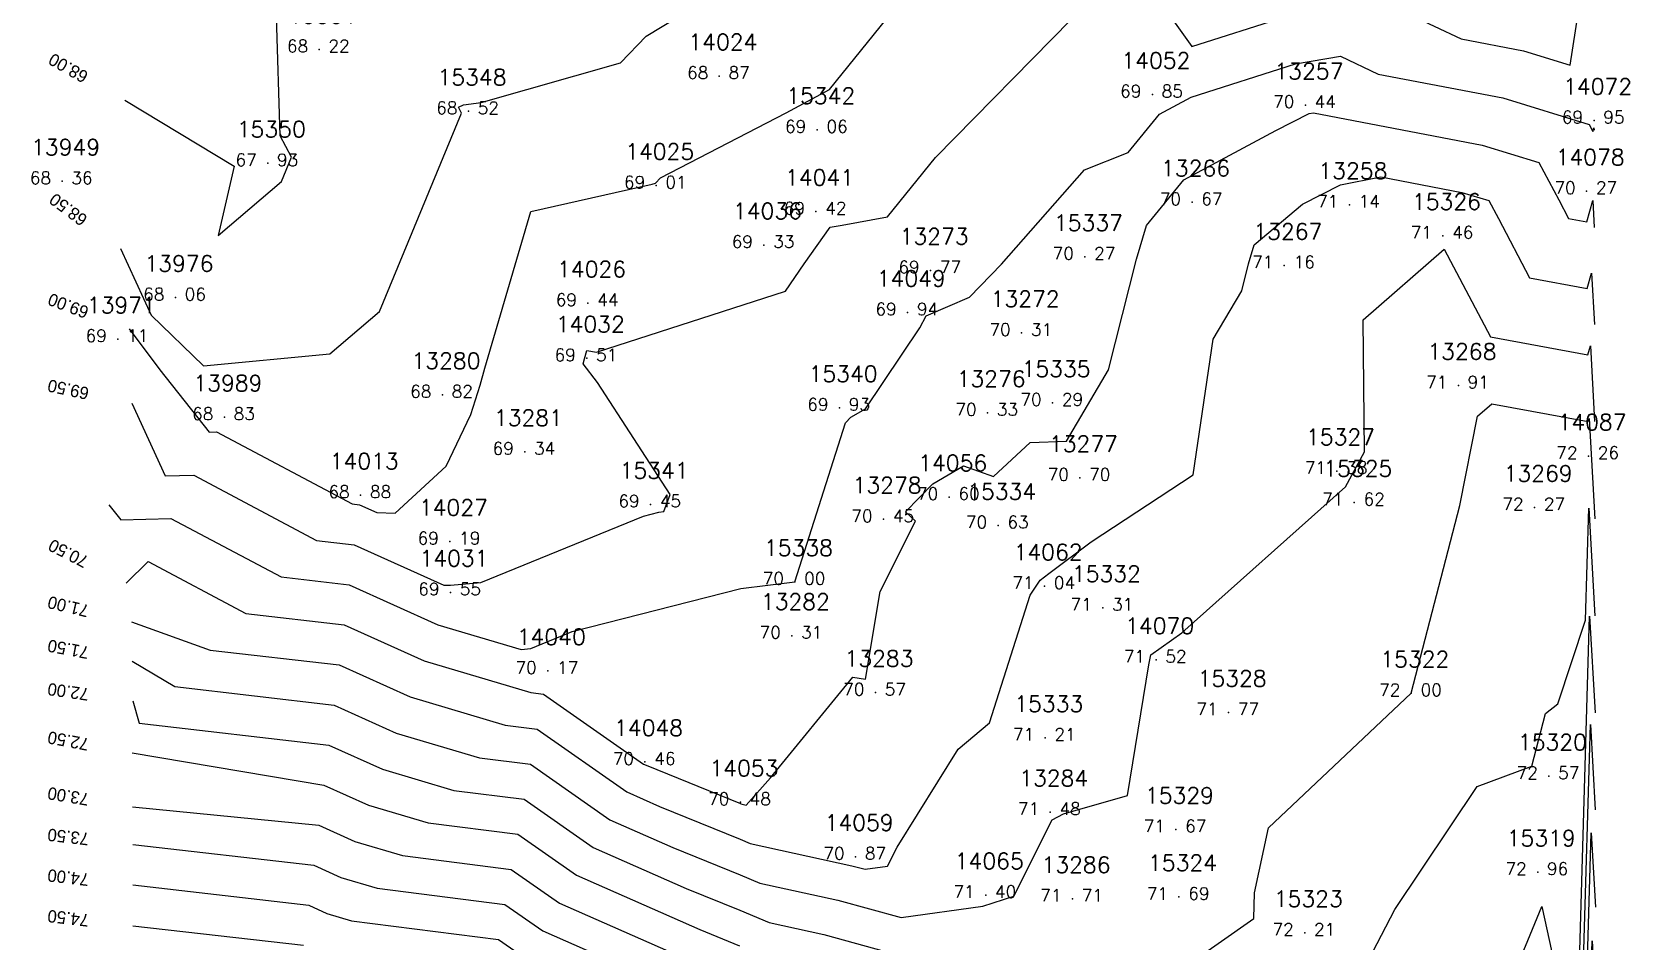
# Model space of a CAD drawing. Header units: millimetres. Extents: x 1412565 to 1412813, y 4931476 to 4931699.
# Drawn here: x 1412787.41 to 1412813.21, y 4931548.34 to 4931563.02 of the extents above; entities that cross this region are included whole.
import ezdxf
from ezdxf.enums import TextEntityAlignment as Align

# ---------------------------------------------------------------- set-up
doc = ezdxf.new("R2010")
doc.units = ezdxf.units.MM
for name, color, linetype in [('CIVIL', 50, 'Continuous'), ('CIVIL-DRAW', 80, 'Continuous'), ('CIVIL-NONAME', 130, 'Continuous'), ('CIVIL-TEXT', 240, 'Continuous'), ('CIVIL-Z', 50, 'Continuous'), ('Tcontours0', 7, 'Continuous'), ('Tcontours1', 7, 'Continuous'), ('Tcontours2', 7, 'Continuous')]:
    doc.layers.add(name, color=color, linetype=linetype)
doc.styles.add('CIVILCADMAIN', font='TXT.SHX')
doc.styles.add('MAVAT_HebTXT', font='hebtxt.shx')
doc.styles.get("Standard").update_dxf_attribs({"font": 'arial.ttf'})

# ---------------------------------------------------------------- blocks, each defined once
blk = doc.blocks.new('CIVIL-ZZ')
at = {"layer": 'CIVIL-DRAW'}
blk.add_point((0, 0), dxfattribs=at)
at = {"layer": 'CIVIL-NONAME'}
blk.add_attdef('NAME', text='', height=1.8, dxfattribs=at).set_placement((0, 2.1), align=Align.CENTER)
at = {"layer": 'CIVIL-TEXT', "flags": 8}
blk.add_attdef('TEXT', text='', height=2, dxfattribs=at).set_placement((0.2, -3.3), align=Align.CENTER)
at = {"layer": 'CIVIL-Z'}
blk.add_attdef('Z1', text='', height=1.6, dxfattribs=at).set_placement((-0.75, -0.225), align=Align.RIGHT)
blk.add_attdef('Z2', (0.75, -0.225), '', height=1.6, dxfattribs=at)

msp = doc.modelspace()

# ---------------------------------------------------------------- linework, layer by layer
at = {"layer": 'Tcontours0', "elevation": 70}
msp.add_lwpolyline([(1412788.654, 4931555.383), (1412788.847, 4931555.141), (1412789.657, 4931555.165), (1412791.436, 4931554.218), (1412792.536, 4931554.091), (1412793.968, 4931553.445), (1412795.31, 4931553.048), (1412795.466, 4931553.063), (1412796.132, 4931553.335), (1412798.858, 4931554.034), (1412799.73, 4931554.14), (1412800.546, 4931556.708), (1412800.635, 4931556.8), (1412800.868, 4931556.936), (1412801.748, 4931558.241), (1412801.848, 4931558.436), (1412802.546, 4931558.74), (1412803.065, 4931559.271), (1412804.406, 4931560.792), (1412805.111, 4931561.074), (1412805.617, 4931561.692), (1412806.128, 4931561.967), (1412807.81, 4931562.505), (1412808.535, 4931562.628), (1412809.146, 4931562.341), (1412811.157, 4931561.956), (1412812.549, 4931561.528), (1412812.611, 4931561.412), (1412812.628, 4931561.473), (1412812.63, 4931561.433)], dxfattribs=at)
at = {"layer": 'Tcontours1'}
for points, elevation in [([(1412788.983, 4931558.228), (1412789.476, 4931557.565), (1412790.277, 4931556.559), (1412790.395, 4931556.562), (1412792.582, 4931555.398), (1412792.7, 4931555.385), (1412792.98, 4931555.259), (1412793.277, 4931555.25), (1412794.098, 4931556.007), (1412794.5, 4931556.842), (1412794.648, 4931557.314), (1412794.722, 4931557.59), (1412795.467, 4931560.123), (1412797.428, 4931560.564), (1412797.479, 4931560.579), (1412797.563, 4931560.666), (1412799.591, 4931561.715), (1412800.289, 4931562.091), (1412801.832, 4931564.011)], 69), ([(1412788.913, 4931561.92), (1412790.68, 4931560.853), (1412790.418, 4931559.732), (1412791.442, 4931560.606), (1412791.604, 4931561), (1412791.42, 4931561.344), (1412791.361, 4931563.271)], 68), ([(1412789.021, 4931553.496), (1412790.291, 4931553.037), (1412792.372, 4931552.797), (1412793.52, 4931552.28), (1412795.053, 4931551.826), (1412795.568, 4931551.76), (1412797.017, 4931550.746), (1412797.544, 4931550.513), (1412798.847, 4931549.983), (1412799.009, 4931549.914), (1412800.651, 4931549.555), (1412800.862, 4931549.497), (1412801.225, 4931549.548), (1412801.379, 4931549.853), (1412802.363, 4931551.438), (1412802.871, 4931551.86), (1412803.528, 4931553.924), (1412803.687, 4931554.166), (1412803.827, 4931554.276), (1412804.512, 4931554.787), (1412806.161, 4931555.869), (1412806.482, 4931558.057), (1412806.942, 4931558.842), (1412807.051, 4931559.275), (1412807.143, 4931559.583), (1412807.923, 4931560.242), (1412808.538, 4931560.552), (1412809.189, 4931560.682), (1412810.495, 4931560.431), (1412810.933, 4931560.297), (1412811.087, 4931560.008), (1412811.589, 4931559.052), (1412812.521, 4931558.88), (1412812.589, 4931559.126), (1412812.636, 4931558.296)], 71), ([(1412806.039, 4931547.931), (1412807.14, 4931548.704), (1412807.151, 4931549.119), (1412807.373, 4931550.169), (1412809.68, 4931552.34), (1412810.461, 4931555.373), (1412810.747, 4931556.818), (1412810.98, 4931557.017), (1412812.536, 4931556.729), (1412812.55, 4931556.78), (1412812.641, 4931555.16)], 72), ([(1412812.393, 4931547.995), (1412812.559, 4931553.583), (1412812.647, 4931552.023)], 73), ([(1412789.04, 4931552.216), (1412789.145, 4931551.856), (1412792.208, 4931551.503), (1412793.072, 4931551.114), (1412794.226, 4931550.772), (1412795.36, 4931550.628), (1412796.473, 4931549.848), (1412797.977, 4931549.185), (1412798.841, 4931548.834), (1412799.315, 4931548.635), (1412800.197, 4931548.442), (1412802.03, 4931547.938)], 72), ([(1412789.036, 4931550.503), (1412792.044, 4931550.209), (1412792.624, 4931549.948), (1412793.398, 4931549.719), (1412795.152, 4931549.496), (1412795.93, 4931548.951), (1412798.41, 4931547.858)], 73), ([(1412812.388, 4931543.437), (1412812.585, 4931550.087), (1412812.652, 4931548.886)], 74), ([(1412789.043, 4931549.243), (1412791.881, 4931548.916), (1412792.176, 4931548.782), (1412792.571, 4931548.666), (1412794.944, 4931548.364), (1412795.387, 4931548.054)], 74), ([(1412810.752, 4931546.387), (1412811.788, 4931548.896), (1412812.147, 4931547.25)], 73)]:
    msp.add_lwpolyline(points, dxfattribs=dict(at, elevation=elevation))
at = {"layer": 'Tcontours2'}
for points, elevation in [([(1412809.177, 4931563.523), (1412810.483, 4931562.911), (1412811.489, 4931562.718), (1412812.246, 4931562.485), (1412812.453, 4931563.843)], 69.5), ([(1412788.841, 4931559.524), (1412789.34, 4931558.449), (1412790.181, 4931557.627), (1412792.225, 4931557.821), (1412793.026, 4931558.505), (1412794.35, 4931561.712), (1412794.299, 4931561.807), (1412794.378, 4931561.843), (1412794.663, 4931561.882), (1412796.915, 4931562.523), (1412797.329, 4931562.953), (1412798.595, 4931563.723)], 68.5), ([(1412805.394, 4931563.834), (1412806.139, 4931562.785), (1412807.628, 4931563.262)], 69.5), ([(1412789.027, 4931557.025), (1412789.562, 4931555.85), (1412790.026, 4931555.863), (1412792.009, 4931554.808), (1412792.618, 4931554.738), (1412794.062, 4931554.087), (1412794.169, 4931554.084), (1412794.66, 4931554.129), (1412797.285, 4931555.203), (1412797.533, 4931555.267), (1412797.612, 4931555.276), (1412797.718, 4931555.553), (1412796.542, 4931557.357), (1412796.311, 4931557.661), (1412796.336, 4931557.741), (1412796.373, 4931557.877), (1412796.529, 4931557.852), (1412799.576, 4931558.835), (1412799.877, 4931559.276), (1412800.298, 4931559.869), (1412800.493, 4931559.903), (1412801.224, 4931560.033), (1412802.002, 4931560.995), (1412804.188, 4931563.222)], 69.5), ([(1412788.935, 4931554.121), (1412789.288, 4931554.466), (1412790.864, 4931553.627), (1412792.454, 4931553.444), (1412793.744, 4931552.863), (1412795.467, 4931552.352), (1412795.671, 4931552.326), (1412797.288, 4931551.194), (1412797.327, 4931551.177), (1412798.85, 4931550.557), (1412798.856, 4931550.554), (1412798.945, 4931550.535), (1412799.334, 4931550.973), (1412800.667, 4931552.598), (1412800.87, 4931552.57), (1412801.106, 4931553.983), (1412801.674, 4931555.122), (1412801.513, 4931555.27), (1412801.956, 4931555.725), (1412802.45, 4931556.014), (1412802.936, 4931555.839), (1412803.525, 4931556.388), (1412804.115, 4931556.41), (1412804.793, 4931557.566), (1412805.242, 4931559.354), (1412805.405, 4931559.896), (1412806.007, 4931560.631), (1412807.493, 4931561.43), (1412808.031, 4931561.702), (1412808.101, 4931561.716), (1412810.826, 4931561.193), (1412811.741, 4931560.913), (1412812.062, 4931560.311), (1412812.22, 4931560.01), (1412812.513, 4931559.955), (1412812.609, 4931560.3), (1412812.633, 4931559.865)], 70.5), ([(1412789.032, 4931552.858), (1412789.718, 4931552.447), (1412792.29, 4931552.15), (1412793.296, 4931551.697), (1412794.639, 4931551.299), (1412795.464, 4931551.194), (1412796.745, 4931550.297), (1412797.76, 4931549.849), (1412798.844, 4931549.408), (1412799.162, 4931549.275), (1412800.424, 4931548.998), (1412801.446, 4931548.718), (1412802.762, 4931548.901), (1412803.262, 4931549.061), (1412803.881, 4931550.298), (1412804.064, 4931550.391), (1412805.1, 4931550.687), (1412805.445, 4931552.799), (1412805.478, 4931552.96), (1412805.977, 4931553.316), (1412808.62, 4931555.675), (1412808.924, 4931556.242), (1412808.904, 4931558.371), (1412810.212, 4931559.515), (1412810.958, 4931558.095), (1412812.529, 4931557.805), (1412812.57, 4931557.953), (1412812.638, 4931556.728)], 71.5), ([(1412808.912, 4931547.881), (1412809.414, 4931548.849), (1412810.743, 4931550.835), (1412811.627, 4931551.165), (1412811.846, 4931552.013), (1412812.045, 4931552.167), (1412812.492, 4931553.519), (1412812.546, 4931555.331), (1412812.644, 4931553.591)], 72.5), ([(1412812.345, 4931544.189), (1412812.572, 4931551.835), (1412812.649, 4931550.455)], 73.5), ([(1412789.032, 4931551.376), (1412792.126, 4931550.856), (1412792.848, 4931550.531), (1412793.812, 4931550.246), (1412795.256, 4931550.062), (1412796.202, 4931549.4), (1412798.193, 4931548.522), (1412798.838, 4931548.259)], 72.5), ([(1412789.043, 4931549.899), (1412791.962, 4931549.562), (1412792.4, 4931549.365), (1412792.984, 4931549.192), (1412795.048, 4931548.93), (1412795.659, 4931548.503), (1412798.626, 4931547.194)], 73.5), ([(1412789.043, 4931548.586), (1412791.799, 4931548.269)], 74.5), ([(1412812.43, 4931542.684), (1412812.597, 4931548.339), (1412812.655, 4931547.318)], 74.5)]:
    msp.add_lwpolyline(points, dxfattribs=dict(at, elevation=elevation))

# ---------------------------------------------------------------- block references
at = {"layer": 'CIVIL'}
ref = msp.add_blockref('CIVIL-ZZ', (1412792.05, 4931562.74, 68.22), dxfattribs=dict(at, xscale=0.2, yscale=0.2))
ref.add_attrib('Z2', '22', (1412792.2, 4931562.695), dxfattribs={"layer": 'CIVIL-Z', "height": 0.2, "style": 'CIVILCADMAIN'})
ref.add_attrib('Z1', '68', (1412791.53, 4931562.695), dxfattribs={"layer": 'CIVIL-Z', "height": 0.2, "style": 'CIVILCADMAIN'})
ref.add_attrib('NAME', '15351', (1412791.55, 4931563.16), dxfattribs={"layer": 'CIVIL-NONAME', "height": 0.26, "style": 'CIVILCADMAIN'})
ref = msp.add_blockref('CIVIL-ZZ', (1412798.51, 4931562.31, 68.87), dxfattribs=dict(at, xscale=0.2, yscale=0.2))
ref.add_attrib('Z2', '87', (1412798.66, 4931562.265), dxfattribs={"layer": 'CIVIL-Z', "height": 0.2, "style": 'CIVILCADMAIN'})
ref.add_attrib('Z1', '68', (1412797.99, 4931562.265), dxfattribs={"layer": 'CIVIL-Z', "height": 0.2, "style": 'CIVILCADMAIN'})
ref.add_attrib('NAME', '14024', (1412798.01, 4931562.73), dxfattribs={"layer": 'CIVIL-NONAME', "height": 0.26, "style": 'CIVILCADMAIN'})
ref = msp.add_blockref('CIVIL-ZZ', (1412805.5, 4931562.01, 69.85), dxfattribs=dict(at, xscale=0.2, yscale=0.2))
ref.add_attrib('Z2', '85', (1412805.65, 4931561.965), dxfattribs={"layer": 'CIVIL-Z', "height": 0.2, "style": 'CIVILCADMAIN'})
ref.add_attrib('Z1', '69', (1412804.98, 4931561.965), dxfattribs={"layer": 'CIVIL-Z', "height": 0.2, "style": 'CIVILCADMAIN'})
ref.add_attrib('NAME', '14052', (1412805, 4931562.43), dxfattribs={"layer": 'CIVIL-NONAME', "height": 0.26, "style": 'CIVILCADMAIN'})
ref = msp.add_blockref('CIVIL-ZZ', (1412794.46, 4931561.74, 68.52), dxfattribs=dict(at, xscale=0.2, yscale=0.2))
ref.add_attrib('Z2', '52', (1412794.61, 4931561.695), dxfattribs={"layer": 'CIVIL-Z', "height": 0.2, "style": 'CIVILCADMAIN'})
ref.add_attrib('Z1', '68', (1412793.94, 4931561.695), dxfattribs={"layer": 'CIVIL-Z', "height": 0.2, "style": 'CIVILCADMAIN'})
ref.add_attrib('NAME', '15348', (1412793.96, 4931562.16), dxfattribs={"layer": 'CIVIL-NONAME', "height": 0.26, "style": 'CIVILCADMAIN'})
ref = msp.add_blockref('CIVIL-ZZ', (1412807.97, 4931561.84, 70.44), dxfattribs=dict(at, xscale=0.2, yscale=0.2))
ref.add_attrib('Z2', '44', (1412808.12, 4931561.795), dxfattribs={"layer": 'CIVIL-Z', "height": 0.2, "style": 'CIVILCADMAIN'})
ref.add_attrib('Z1', '70', (1412807.45, 4931561.795), dxfattribs={"layer": 'CIVIL-Z', "height": 0.2, "style": 'CIVILCADMAIN'})
ref.add_attrib('NAME', '13257', (1412807.47, 4931562.26), dxfattribs={"layer": 'CIVIL-NONAME', "height": 0.26, "style": 'CIVILCADMAIN'})
ref = msp.add_blockref('CIVIL-ZZ', (1412800.09, 4931561.44, 69.06), dxfattribs=dict(at, xscale=0.2, yscale=0.2))
ref.add_attrib('Z2', '06', (1412800.24, 4931561.395), dxfattribs={"layer": 'CIVIL-Z', "height": 0.2, "style": 'CIVILCADMAIN'})
ref.add_attrib('Z1', '69', (1412799.57, 4931561.395), dxfattribs={"layer": 'CIVIL-Z', "height": 0.2, "style": 'CIVILCADMAIN'})
ref.add_attrib('NAME', '15342', (1412799.59, 4931561.86), dxfattribs={"layer": 'CIVIL-NONAME', "height": 0.26, "style": 'CIVILCADMAIN'})
ref = msp.add_blockref('CIVIL-ZZ', (1412812.63, 4931561.59, 69.95), dxfattribs=dict(at, xscale=0.2, yscale=0.2))
ref.add_attrib('Z2', '95', (1412812.78, 4931561.545), dxfattribs={"layer": 'CIVIL-Z', "height": 0.2, "style": 'CIVILCADMAIN'})
ref.add_attrib('Z1', '69', (1412812.11, 4931561.545), dxfattribs={"layer": 'CIVIL-Z', "height": 0.2, "style": 'CIVILCADMAIN'})
ref.add_attrib('NAME', '14072', (1412812.13, 4931562.01), dxfattribs={"layer": 'CIVIL-NONAME', "height": 0.26, "style": 'CIVILCADMAIN'})
ref = msp.add_blockref('CIVIL-ZZ', (1412791.22, 4931560.9, 67.93), dxfattribs=dict(at, xscale=0.2, yscale=0.2))
ref.add_attrib('Z2', '93', (1412791.37, 4931560.855), dxfattribs={"layer": 'CIVIL-Z', "height": 0.2, "style": 'CIVILCADMAIN'})
ref.add_attrib('Z1', '67', (1412790.7, 4931560.855), dxfattribs={"layer": 'CIVIL-Z', "height": 0.2, "style": 'CIVILCADMAIN'})
ref.add_attrib('NAME', '15350', (1412790.72, 4931561.32), dxfattribs={"layer": 'CIVIL-NONAME', "height": 0.26, "style": 'CIVILCADMAIN'})
ref = msp.add_blockref('CIVIL-ZZ', (1412787.9, 4931560.61, 68.36), dxfattribs=dict(at, xscale=0.2, yscale=0.2))
ref.add_attrib('Z2', '36', (1412788.05, 4931560.565), dxfattribs={"layer": 'CIVIL-Z', "height": 0.2, "style": 'CIVILCADMAIN'})
ref.add_attrib('Z1', '68', (1412787.38, 4931560.565), dxfattribs={"layer": 'CIVIL-Z', "height": 0.2, "style": 'CIVILCADMAIN'})
ref.add_attrib('NAME', '13949', (1412787.4, 4931561.03), dxfattribs={"layer": 'CIVIL-NONAME', "height": 0.26, "style": 'CIVILCADMAIN'})
ref = msp.add_blockref('CIVIL-ZZ', (1412797.49, 4931560.54, 69.01), dxfattribs=dict(at, xscale=0.2, yscale=0.2))
ref.add_attrib('Z2', '01', (1412797.64, 4931560.495), dxfattribs={"layer": 'CIVIL-Z', "height": 0.2, "style": 'CIVILCADMAIN'})
ref.add_attrib('Z1', '69', (1412796.97, 4931560.495), dxfattribs={"layer": 'CIVIL-Z', "height": 0.2, "style": 'CIVILCADMAIN'})
ref.add_attrib('NAME', '14025', (1412796.99, 4931560.96), dxfattribs={"layer": 'CIVIL-NONAME', "height": 0.26, "style": 'CIVILCADMAIN'})
ref = msp.add_blockref('CIVIL-ZZ', (1412812.51, 4931560.45, 70.27), dxfattribs=dict(at, xscale=0.2, yscale=0.2))
ref.add_attrib('Z2', '27', (1412812.66, 4931560.405), dxfattribs={"layer": 'CIVIL-Z', "height": 0.2, "style": 'CIVILCADMAIN'})
ref.add_attrib('Z1', '70', (1412811.99, 4931560.405), dxfattribs={"layer": 'CIVIL-Z', "height": 0.2, "style": 'CIVILCADMAIN'})
ref.add_attrib('NAME', '14078', (1412812.01, 4931560.87), dxfattribs={"layer": 'CIVIL-NONAME', "height": 0.26, "style": 'CIVILCADMAIN'})
ref = msp.add_blockref('CIVIL-ZZ', (1412800.07, 4931560.12, 69.42), dxfattribs=dict(at, xscale=0.2, yscale=0.2))
ref.add_attrib('Z2', '42', (1412800.22, 4931560.075), dxfattribs={"layer": 'CIVIL-Z', "height": 0.2, "style": 'CIVILCADMAIN'})
ref.add_attrib('Z1', '69', (1412799.55, 4931560.075), dxfattribs={"layer": 'CIVIL-Z', "height": 0.2, "style": 'CIVILCADMAIN'})
ref.add_attrib('NAME', '14041', (1412799.57, 4931560.54), dxfattribs={"layer": 'CIVIL-NONAME', "height": 0.26, "style": 'CIVILCADMAIN'})
ref = msp.add_blockref('CIVIL-ZZ', (1412806.14, 4931560.27, 70.67), dxfattribs=dict(at, xscale=0.2, yscale=0.2))
ref.add_attrib('Z2', '67', (1412806.29, 4931560.225), dxfattribs={"layer": 'CIVIL-Z', "height": 0.2, "style": 'CIVILCADMAIN'})
ref.add_attrib('Z1', '70', (1412805.62, 4931560.225), dxfattribs={"layer": 'CIVIL-Z', "height": 0.2, "style": 'CIVILCADMAIN'})
ref.add_attrib('NAME', '13266', (1412805.64, 4931560.69), dxfattribs={"layer": 'CIVIL-NONAME', "height": 0.26, "style": 'CIVILCADMAIN'})
ref = msp.add_blockref('CIVIL-ZZ', (1412808.68, 4931560.23, 71.14), dxfattribs=dict(at, xscale=0.2, yscale=0.2))
ref.add_attrib('Z2', '14', (1412808.83, 4931560.185), dxfattribs={"layer": 'CIVIL-Z', "height": 0.2, "style": 'CIVILCADMAIN'})
ref.add_attrib('Z1', '71', (1412808.16, 4931560.185), dxfattribs={"layer": 'CIVIL-Z', "height": 0.2, "style": 'CIVILCADMAIN'})
ref.add_attrib('NAME', '13258', (1412808.18, 4931560.65), dxfattribs={"layer": 'CIVIL-NONAME', "height": 0.26, "style": 'CIVILCADMAIN'})
ref = msp.add_blockref('CIVIL-ZZ', (1412799.23, 4931559.58, 69.33), dxfattribs=dict(at, xscale=0.2, yscale=0.2))
ref.add_attrib('Z2', '33', (1412799.38, 4931559.535), dxfattribs={"layer": 'CIVIL-Z', "height": 0.2, "style": 'CIVILCADMAIN'})
ref.add_attrib('Z1', '69', (1412798.71, 4931559.535), dxfattribs={"layer": 'CIVIL-Z', "height": 0.2, "style": 'CIVILCADMAIN'})
ref.add_attrib('NAME', '14036', (1412798.73, 4931560), dxfattribs={"layer": 'CIVIL-NONAME', "height": 0.26, "style": 'CIVILCADMAIN'})
ref = msp.add_blockref('CIVIL-ZZ', (1412810.19, 4931559.73, 71.46), dxfattribs=dict(at, xscale=0.2, yscale=0.2))
ref.add_attrib('Z2', '46', (1412810.34, 4931559.685), dxfattribs={"layer": 'CIVIL-Z', "height": 0.2, "style": 'CIVILCADMAIN'})
ref.add_attrib('Z1', '71', (1412809.67, 4931559.685), dxfattribs={"layer": 'CIVIL-Z', "height": 0.2, "style": 'CIVILCADMAIN'})
ref.add_attrib('NAME', '15326', (1412809.69, 4931560.15), dxfattribs={"layer": 'CIVIL-NONAME', "height": 0.26, "style": 'CIVILCADMAIN'})
ref = msp.add_blockref('CIVIL-ZZ', (1412804.41, 4931559.39, 70.27), dxfattribs=dict(at, xscale=0.2, yscale=0.2))
ref.add_attrib('Z2', '27', (1412804.56, 4931559.345), dxfattribs={"layer": 'CIVIL-Z', "height": 0.2, "style": 'CIVILCADMAIN'})
ref.add_attrib('Z1', '70', (1412803.89, 4931559.345), dxfattribs={"layer": 'CIVIL-Z', "height": 0.2, "style": 'CIVILCADMAIN'})
ref.add_attrib('NAME', '15337', (1412803.91, 4931559.81), dxfattribs={"layer": 'CIVIL-NONAME', "height": 0.26, "style": 'CIVILCADMAIN'})
ref = msp.add_blockref('CIVIL-ZZ', (1412801.92, 4931559.17, 69.77), dxfattribs=dict(at, xscale=0.2, yscale=0.2))
ref.add_attrib('Z2', '77', (1412802.07, 4931559.125), dxfattribs={"layer": 'CIVIL-Z', "height": 0.2, "style": 'CIVILCADMAIN'})
ref.add_attrib('Z1', '69', (1412801.4, 4931559.125), dxfattribs={"layer": 'CIVIL-Z', "height": 0.2, "style": 'CIVILCADMAIN'})
ref.add_attrib('NAME', '13273', (1412801.42, 4931559.59), dxfattribs={"layer": 'CIVIL-NONAME', "height": 0.26, "style": 'CIVILCADMAIN'})
ref = msp.add_blockref('CIVIL-ZZ', (1412807.63, 4931559.25, 71.16), dxfattribs=dict(at, xscale=0.2, yscale=0.2))
ref.add_attrib('Z2', '16', (1412807.78, 4931559.205), dxfattribs={"layer": 'CIVIL-Z', "height": 0.2, "style": 'CIVILCADMAIN'})
ref.add_attrib('Z1', '71', (1412807.11, 4931559.205), dxfattribs={"layer": 'CIVIL-Z', "height": 0.2, "style": 'CIVILCADMAIN'})
ref.add_attrib('NAME', '13267', (1412807.13, 4931559.67), dxfattribs={"layer": 'CIVIL-NONAME', "height": 0.26, "style": 'CIVILCADMAIN'})
ref = msp.add_blockref('CIVIL-ZZ', (1412789.73, 4931558.73, 68.06), dxfattribs=dict(at, xscale=0.2, yscale=0.2))
ref.add_attrib('Z2', '06', (1412789.88, 4931558.685), dxfattribs={"layer": 'CIVIL-Z', "height": 0.2, "style": 'CIVILCADMAIN'})
ref.add_attrib('Z1', '68', (1412789.21, 4931558.685), dxfattribs={"layer": 'CIVIL-Z', "height": 0.2, "style": 'CIVILCADMAIN'})
ref.add_attrib('NAME', '13976', (1412789.23, 4931559.15), dxfattribs={"layer": 'CIVIL-NONAME', "height": 0.26, "style": 'CIVILCADMAIN'})
ref = msp.add_blockref('CIVIL-ZZ', (1412796.39, 4931558.64, 69.44), dxfattribs=dict(at, xscale=0.2, yscale=0.2))
ref.add_attrib('Z2', '44', (1412796.54, 4931558.595), dxfattribs={"layer": 'CIVIL-Z', "height": 0.2, "style": 'CIVILCADMAIN'})
ref.add_attrib('Z1', '69', (1412795.87, 4931558.595), dxfattribs={"layer": 'CIVIL-Z', "height": 0.2, "style": 'CIVILCADMAIN'})
ref.add_attrib('NAME', '14026', (1412795.89, 4931559.06), dxfattribs={"layer": 'CIVIL-NONAME', "height": 0.26, "style": 'CIVILCADMAIN'})
ref = msp.add_blockref('CIVIL-ZZ', (1412801.55, 4931558.49, 69.94), dxfattribs=dict(at, xscale=0.2, yscale=0.2))
ref.add_attrib('Z2', '94', (1412801.7, 4931558.445), dxfattribs={"layer": 'CIVIL-Z', "height": 0.2, "style": 'CIVILCADMAIN'})
ref.add_attrib('Z1', '69', (1412801.03, 4931558.445), dxfattribs={"layer": 'CIVIL-Z', "height": 0.2, "style": 'CIVILCADMAIN'})
ref.add_attrib('NAME', '14049', (1412801.05, 4931558.91), dxfattribs={"layer": 'CIVIL-NONAME', "height": 0.26, "style": 'CIVILCADMAIN'})
ref = msp.add_blockref('CIVIL-ZZ', (1412788.8, 4931558.06, 69.11), dxfattribs=dict(at, xscale=0.2, yscale=0.2))
ref.add_attrib('Z2', '11', (1412788.95, 4931558.015), dxfattribs={"layer": 'CIVIL-Z', "height": 0.2, "style": 'CIVILCADMAIN'})
ref.add_attrib('Z1', '69', (1412788.28, 4931558.015), dxfattribs={"layer": 'CIVIL-Z', "height": 0.2, "style": 'CIVILCADMAIN'})
ref.add_attrib('NAME', '13971', (1412788.3, 4931558.48), dxfattribs={"layer": 'CIVIL-NONAME', "height": 0.26, "style": 'CIVILCADMAIN'})
ref = msp.add_blockref('CIVIL-ZZ', (1412803.39, 4931558.16, 70.31), dxfattribs=dict(at, xscale=0.2, yscale=0.2))
ref.add_attrib('Z2', '31', (1412803.54, 4931558.115), dxfattribs={"layer": 'CIVIL-Z', "height": 0.2, "style": 'CIVILCADMAIN'})
ref.add_attrib('Z1', '70', (1412802.87, 4931558.115), dxfattribs={"layer": 'CIVIL-Z', "height": 0.2, "style": 'CIVILCADMAIN'})
ref.add_attrib('NAME', '13272', (1412802.89, 4931558.58), dxfattribs={"layer": 'CIVIL-NONAME', "height": 0.26, "style": 'CIVILCADMAIN'})
ref = msp.add_blockref('CIVIL-ZZ', (1412796.37, 4931557.75, 69.51), dxfattribs=dict(at, xscale=0.2, yscale=0.2))
ref.add_attrib('Z2', '51', (1412796.52, 4931557.705), dxfattribs={"layer": 'CIVIL-Z', "height": 0.2, "style": 'CIVILCADMAIN'})
ref.add_attrib('Z1', '69', (1412795.85, 4931557.705), dxfattribs={"layer": 'CIVIL-Z', "height": 0.2, "style": 'CIVILCADMAIN'})
ref.add_attrib('NAME', '14032', (1412795.87, 4931558.17), dxfattribs={"layer": 'CIVIL-NONAME', "height": 0.26, "style": 'CIVILCADMAIN'})
ref = msp.add_blockref('CIVIL-ZZ', (1412810.44, 4931557.31, 71.91), dxfattribs=dict(at, xscale=0.2, yscale=0.2))
ref.add_attrib('Z2', '91', (1412810.59, 4931557.265), dxfattribs={"layer": 'CIVIL-Z', "height": 0.2, "style": 'CIVILCADMAIN'})
ref.add_attrib('Z1', '71', (1412809.92, 4931557.265), dxfattribs={"layer": 'CIVIL-Z', "height": 0.2, "style": 'CIVILCADMAIN'})
ref.add_attrib('NAME', '13268', (1412809.94, 4931557.73), dxfattribs={"layer": 'CIVIL-NONAME', "height": 0.26, "style": 'CIVILCADMAIN'})
ref = msp.add_blockref('CIVIL-ZZ', (1412794.04, 4931557.16, 68.82), dxfattribs=dict(at, xscale=0.2, yscale=0.2))
ref.add_attrib('Z2', '82', (1412794.19, 4931557.115), dxfattribs={"layer": 'CIVIL-Z', "height": 0.2, "style": 'CIVILCADMAIN'})
ref.add_attrib('Z1', '68', (1412793.52, 4931557.115), dxfattribs={"layer": 'CIVIL-Z', "height": 0.2, "style": 'CIVILCADMAIN'})
ref.add_attrib('NAME', '13280', (1412793.54, 4931557.58), dxfattribs={"layer": 'CIVIL-NONAME', "height": 0.26, "style": 'CIVILCADMAIN'})
ref = msp.add_blockref('CIVIL-ZZ', (1412803.89, 4931557.03, 70.29), dxfattribs=dict(at, xscale=0.2, yscale=0.2))
ref.add_attrib('Z2', '29', (1412804.04, 4931556.985), dxfattribs={"layer": 'CIVIL-Z', "height": 0.2, "style": 'CIVILCADMAIN'})
ref.add_attrib('Z1', '70', (1412803.37, 4931556.985), dxfattribs={"layer": 'CIVIL-Z', "height": 0.2, "style": 'CIVILCADMAIN'})
ref.add_attrib('NAME', '15335', (1412803.39, 4931557.45), dxfattribs={"layer": 'CIVIL-NONAME', "height": 0.26, "style": 'CIVILCADMAIN'})
ref = msp.add_blockref('CIVIL-ZZ', (1412790.52, 4931556.8, 68.83), dxfattribs=dict(at, xscale=0.2, yscale=0.2))
ref.add_attrib('Z2', '83', (1412790.67, 4931556.755), dxfattribs={"layer": 'CIVIL-Z', "height": 0.2, "style": 'CIVILCADMAIN'})
ref.add_attrib('Z1', '68', (1412790, 4931556.755), dxfattribs={"layer": 'CIVIL-Z', "height": 0.2, "style": 'CIVILCADMAIN'})
ref.add_attrib('NAME', '13989', (1412790.02, 4931557.22), dxfattribs={"layer": 'CIVIL-NONAME', "height": 0.26, "style": 'CIVILCADMAIN'})
ref = msp.add_blockref('CIVIL-ZZ', (1412800.45, 4931556.95, 69.93), dxfattribs=dict(at, xscale=0.2, yscale=0.2))
ref.add_attrib('Z2', '93', (1412800.6, 4931556.905), dxfattribs={"layer": 'CIVIL-Z', "height": 0.2, "style": 'CIVILCADMAIN'})
ref.add_attrib('Z1', '69', (1412799.93, 4931556.905), dxfattribs={"layer": 'CIVIL-Z', "height": 0.2, "style": 'CIVILCADMAIN'})
ref.add_attrib('NAME', '15340', (1412799.95, 4931557.37), dxfattribs={"layer": 'CIVIL-NONAME', "height": 0.26, "style": 'CIVILCADMAIN'})
ref = msp.add_blockref('CIVIL-ZZ', (1412802.84, 4931556.87, 70.33), dxfattribs=dict(at, xscale=0.2, yscale=0.2))
ref.add_attrib('Z2', '33', (1412802.99, 4931556.825), dxfattribs={"layer": 'CIVIL-Z', "height": 0.2, "style": 'CIVILCADMAIN'})
ref.add_attrib('Z1', '70', (1412802.32, 4931556.825), dxfattribs={"layer": 'CIVIL-Z', "height": 0.2, "style": 'CIVILCADMAIN'})
ref.add_attrib('NAME', '13276', (1412802.34, 4931557.29), dxfattribs={"layer": 'CIVIL-NONAME', "height": 0.26, "style": 'CIVILCADMAIN'})
ref = msp.add_blockref('CIVIL-ZZ', (1412795.37, 4931556.24, 69.34), dxfattribs=dict(at, xscale=0.2, yscale=0.2))
ref.add_attrib('Z2', '34', (1412795.52, 4931556.195), dxfattribs={"layer": 'CIVIL-Z', "height": 0.2, "style": 'CIVILCADMAIN'})
ref.add_attrib('Z1', '69', (1412794.85, 4931556.195), dxfattribs={"layer": 'CIVIL-Z', "height": 0.2, "style": 'CIVILCADMAIN'})
ref.add_attrib('NAME', '13281', (1412794.87, 4931556.66), dxfattribs={"layer": 'CIVIL-NONAME', "height": 0.26, "style": 'CIVILCADMAIN'})
ref = msp.add_blockref('CIVIL-ZZ', (1412812.54, 4931556.17, 72.26), dxfattribs=dict(at, xscale=0.2, yscale=0.2))
ref.add_attrib('Z2', '26', (1412812.69, 4931556.125), dxfattribs={"layer": 'CIVIL-Z', "height": 0.2, "style": 'CIVILCADMAIN'})
ref.add_attrib('Z1', '72', (1412812.02, 4931556.125), dxfattribs={"layer": 'CIVIL-Z', "height": 0.2, "style": 'CIVILCADMAIN'})
ref.add_attrib('NAME', '14087', (1412812.04, 4931556.59), dxfattribs={"layer": 'CIVIL-NONAME', "height": 0.26, "style": 'CIVILCADMAIN'})
ref = msp.add_blockref('CIVIL-ZZ', (1412804.33, 4931555.82, 70.7), dxfattribs=dict(at, xscale=0.2, yscale=0.2))
ref.add_attrib('Z2', '70', (1412804.48, 4931555.775), dxfattribs={"layer": 'CIVIL-Z', "height": 0.2, "style": 'CIVILCADMAIN'})
ref.add_attrib('Z1', '70', (1412803.81, 4931555.775), dxfattribs={"layer": 'CIVIL-Z', "height": 0.2, "style": 'CIVILCADMAIN'})
ref.add_attrib('NAME', '13277', (1412803.83, 4931556.24), dxfattribs={"layer": 'CIVIL-NONAME', "height": 0.26, "style": 'CIVILCADMAIN'})
ref = msp.add_blockref('CIVIL-ZZ', (1412808.48, 4931555.93, 71.38), dxfattribs=dict(at, xscale=0.2, yscale=0.2))
ref.add_attrib('Z2', '38', (1412808.63, 4931555.885), dxfattribs={"layer": 'CIVIL-Z', "height": 0.2, "style": 'CIVILCADMAIN'})
ref.add_attrib('Z1', '71', (1412807.96, 4931555.885), dxfattribs={"layer": 'CIVIL-Z', "height": 0.2, "style": 'CIVILCADMAIN'})
ref.add_attrib('NAME', '15327', (1412807.98, 4931556.35), dxfattribs={"layer": 'CIVIL-NONAME', "height": 0.26, "style": 'CIVILCADMAIN'})
ref = msp.add_blockref('CIVIL-ZZ', (1412792.72, 4931555.54, 68.88), dxfattribs=dict(at, xscale=0.2, yscale=0.2))
ref.add_attrib('Z2', '88', (1412792.87, 4931555.495), dxfattribs={"layer": 'CIVIL-Z', "height": 0.2, "style": 'CIVILCADMAIN'})
ref.add_attrib('Z1', '68', (1412792.2, 4931555.495), dxfattribs={"layer": 'CIVIL-Z', "height": 0.2, "style": 'CIVILCADMAIN'})
ref.add_attrib('NAME', '14013', (1412792.22, 4931555.96), dxfattribs={"layer": 'CIVIL-NONAME', "height": 0.26, "style": 'CIVILCADMAIN'})
ref = msp.add_blockref('CIVIL-ZZ', (1412802.22, 4931555.51, 70.6), dxfattribs=dict(at, xscale=0.2, yscale=0.2))
ref.add_attrib('Z2', '60', (1412802.37, 4931555.465), dxfattribs={"layer": 'CIVIL-Z', "height": 0.2, "style": 'CIVILCADMAIN'})
ref.add_attrib('Z1', '70', (1412801.7, 4931555.465), dxfattribs={"layer": 'CIVIL-Z', "height": 0.2, "style": 'CIVILCADMAIN'})
ref.add_attrib('NAME', '14056', (1412801.72, 4931555.93), dxfattribs={"layer": 'CIVIL-NONAME', "height": 0.26, "style": 'CIVILCADMAIN'})
ref = msp.add_blockref('CIVIL-ZZ', (1412808.76, 4931555.42, 71.62), dxfattribs=dict(at, xscale=0.2, yscale=0.2))
ref.add_attrib('Z2', '62', (1412808.91, 4931555.375), dxfattribs={"layer": 'CIVIL-Z', "height": 0.2, "style": 'CIVILCADMAIN'})
ref.add_attrib('Z1', '71', (1412808.24, 4931555.375), dxfattribs={"layer": 'CIVIL-Z', "height": 0.2, "style": 'CIVILCADMAIN'})
ref.add_attrib('NAME', '15325', (1412808.26, 4931555.84), dxfattribs={"layer": 'CIVIL-NONAME', "height": 0.26, "style": 'CIVILCADMAIN'})
ref = msp.add_blockref('CIVIL-ZZ', (1412797.4, 4931555.39, 69.45), dxfattribs=dict(at, xscale=0.2, yscale=0.2))
ref.add_attrib('Z2', '45', (1412797.55, 4931555.345), dxfattribs={"layer": 'CIVIL-Z', "height": 0.2, "style": 'CIVILCADMAIN'})
ref.add_attrib('Z1', '69', (1412796.88, 4931555.345), dxfattribs={"layer": 'CIVIL-Z', "height": 0.2, "style": 'CIVILCADMAIN'})
ref.add_attrib('NAME', '15341', (1412796.9, 4931555.81), dxfattribs={"layer": 'CIVIL-NONAME', "height": 0.26, "style": 'CIVILCADMAIN'})
ref = msp.add_blockref('CIVIL-ZZ', (1412811.67, 4931555.34, 72.27), dxfattribs=dict(at, xscale=0.2, yscale=0.2))
ref.add_attrib('Z2', '27', (1412811.82, 4931555.295), dxfattribs={"layer": 'CIVIL-Z', "height": 0.2, "style": 'CIVILCADMAIN'})
ref.add_attrib('Z1', '72', (1412811.15, 4931555.295), dxfattribs={"layer": 'CIVIL-Z', "height": 0.2, "style": 'CIVILCADMAIN'})
ref.add_attrib('NAME', '13269', (1412811.17, 4931555.76), dxfattribs={"layer": 'CIVIL-NONAME', "height": 0.26, "style": 'CIVILCADMAIN'})
ref = msp.add_blockref('CIVIL-ZZ', (1412801.16, 4931555.15, 70.45), dxfattribs=dict(at, xscale=0.2, yscale=0.2))
ref.add_attrib('Z2', '45', (1412801.31, 4931555.105), dxfattribs={"layer": 'CIVIL-Z', "height": 0.2, "style": 'CIVILCADMAIN'})
ref.add_attrib('Z1', '70', (1412800.64, 4931555.105), dxfattribs={"layer": 'CIVIL-Z', "height": 0.2, "style": 'CIVILCADMAIN'})
ref.add_attrib('NAME', '13278', (1412800.66, 4931555.57), dxfattribs={"layer": 'CIVIL-NONAME', "height": 0.26, "style": 'CIVILCADMAIN'})
ref = msp.add_blockref('CIVIL-ZZ', (1412803.01, 4931555.05, 70.63), dxfattribs=dict(at, xscale=0.2, yscale=0.2))
ref.add_attrib('Z2', '63', (1412803.16, 4931555.005), dxfattribs={"layer": 'CIVIL-Z', "height": 0.2, "style": 'CIVILCADMAIN'})
ref.add_attrib('Z1', '70', (1412802.49, 4931555.005), dxfattribs={"layer": 'CIVIL-Z', "height": 0.2, "style": 'CIVILCADMAIN'})
ref.add_attrib('NAME', '15334', (1412802.51, 4931555.47), dxfattribs={"layer": 'CIVIL-NONAME', "height": 0.26, "style": 'CIVILCADMAIN'})
ref = msp.add_blockref('CIVIL-ZZ', (1412794.16, 4931554.79, 69.19), dxfattribs=dict(at, xscale=0.2, yscale=0.2))
ref.add_attrib('Z2', '19', (1412794.31, 4931554.745), dxfattribs={"layer": 'CIVIL-Z', "height": 0.2, "style": 'CIVILCADMAIN'})
ref.add_attrib('Z1', '69', (1412793.64, 4931554.745), dxfattribs={"layer": 'CIVIL-Z', "height": 0.2, "style": 'CIVILCADMAIN'})
ref.add_attrib('NAME', '14027', (1412793.66, 4931555.21), dxfattribs={"layer": 'CIVIL-NONAME', "height": 0.26, "style": 'CIVILCADMAIN'})
ref = msp.add_blockref('CIVIL-ZZ', (1412799.73, 4931554.14, 70), dxfattribs=dict(at, xscale=0.2, yscale=0.2))
ref.add_attrib('Z2', '00', (1412799.88, 4931554.095), dxfattribs={"layer": 'CIVIL-Z', "height": 0.2, "style": 'CIVILCADMAIN'})
ref.add_attrib('Z1', '70', (1412799.21, 4931554.095), dxfattribs={"layer": 'CIVIL-Z', "height": 0.2, "style": 'CIVILCADMAIN'})
ref.add_attrib('NAME', '15338', (1412799.23, 4931554.56), dxfattribs={"layer": 'CIVIL-NONAME', "height": 0.26, "style": 'CIVILCADMAIN'})
ref = msp.add_blockref('CIVIL-ZZ', (1412794.17, 4931553.97, 69.55), dxfattribs=dict(at, xscale=0.2, yscale=0.2))
ref.add_attrib('Z2', '55', (1412794.32, 4931553.925), dxfattribs={"layer": 'CIVIL-Z', "height": 0.2, "style": 'CIVILCADMAIN'})
ref.add_attrib('Z1', '69', (1412793.65, 4931553.925), dxfattribs={"layer": 'CIVIL-Z', "height": 0.2, "style": 'CIVILCADMAIN'})
ref.add_attrib('NAME', '14031', (1412793.67, 4931554.39), dxfattribs={"layer": 'CIVIL-NONAME', "height": 0.26, "style": 'CIVILCADMAIN'})
ref = msp.add_blockref('CIVIL-ZZ', (1412803.76, 4931554.07, 71.04), dxfattribs=dict(at, xscale=0.2, yscale=0.2))
ref.add_attrib('Z2', '04', (1412803.91, 4931554.025), dxfattribs={"layer": 'CIVIL-Z', "height": 0.2, "style": 'CIVILCADMAIN'})
ref.add_attrib('Z1', '71', (1412803.24, 4931554.025), dxfattribs={"layer": 'CIVIL-Z', "height": 0.2, "style": 'CIVILCADMAIN'})
ref.add_attrib('NAME', '14062', (1412803.26, 4931554.49), dxfattribs={"layer": 'CIVIL-NONAME', "height": 0.26, "style": 'CIVILCADMAIN'})
ref = msp.add_blockref('CIVIL-ZZ', (1412804.7, 4931553.72, 71.31), dxfattribs=dict(at, xscale=0.2, yscale=0.2))
ref.add_attrib('Z2', '31', (1412804.85, 4931553.675), dxfattribs={"layer": 'CIVIL-Z', "height": 0.2, "style": 'CIVILCADMAIN'})
ref.add_attrib('Z1', '71', (1412804.18, 4931553.675), dxfattribs={"layer": 'CIVIL-Z', "height": 0.2, "style": 'CIVILCADMAIN'})
ref.add_attrib('NAME', '15332', (1412804.2, 4931554.14), dxfattribs={"layer": 'CIVIL-NONAME', "height": 0.26, "style": 'CIVILCADMAIN'})
ref = msp.add_blockref('CIVIL-ZZ', (1412799.68, 4931553.27, 70.31), dxfattribs=dict(at, xscale=0.2, yscale=0.2))
ref.add_attrib('Z2', '31', (1412799.83, 4931553.225), dxfattribs={"layer": 'CIVIL-Z', "height": 0.2, "style": 'CIVILCADMAIN'})
ref.add_attrib('Z1', '70', (1412799.16, 4931553.225), dxfattribs={"layer": 'CIVIL-Z', "height": 0.2, "style": 'CIVILCADMAIN'})
ref.add_attrib('NAME', '13282', (1412799.18, 4931553.69), dxfattribs={"layer": 'CIVIL-NONAME', "height": 0.26, "style": 'CIVILCADMAIN'})
ref = msp.add_blockref('CIVIL-ZZ', (1412805.56, 4931552.88, 71.52), dxfattribs=dict(at, xscale=0.2, yscale=0.2))
ref.add_attrib('Z2', '52', (1412805.71, 4931552.835), dxfattribs={"layer": 'CIVIL-Z', "height": 0.2, "style": 'CIVILCADMAIN'})
ref.add_attrib('Z1', '71', (1412805.04, 4931552.835), dxfattribs={"layer": 'CIVIL-Z', "height": 0.2, "style": 'CIVILCADMAIN'})
ref.add_attrib('NAME', '14070', (1412805.06, 4931553.3), dxfattribs={"layer": 'CIVIL-NONAME', "height": 0.26, "style": 'CIVILCADMAIN'})
ref = msp.add_blockref('CIVIL-ZZ', (1412795.74, 4931552.7, 70.17), dxfattribs=dict(at, xscale=0.2, yscale=0.2))
ref.add_attrib('Z2', '17', (1412795.89, 4931552.655), dxfattribs={"layer": 'CIVIL-Z', "height": 0.2, "style": 'CIVILCADMAIN'})
ref.add_attrib('Z1', '70', (1412795.22, 4931552.655), dxfattribs={"layer": 'CIVIL-Z', "height": 0.2, "style": 'CIVILCADMAIN'})
ref.add_attrib('NAME', '14040', (1412795.24, 4931553.12), dxfattribs={"layer": 'CIVIL-NONAME', "height": 0.26, "style": 'CIVILCADMAIN'})
ref = msp.add_blockref('CIVIL-ZZ', (1412801.03, 4931552.35, 70.57), dxfattribs=dict(at, xscale=0.2, yscale=0.2))
ref.add_attrib('Z2', '57', (1412801.18, 4931552.305), dxfattribs={"layer": 'CIVIL-Z', "height": 0.2, "style": 'CIVILCADMAIN'})
ref.add_attrib('Z1', '70', (1412800.51, 4931552.305), dxfattribs={"layer": 'CIVIL-Z', "height": 0.2, "style": 'CIVILCADMAIN'})
ref.add_attrib('NAME', '13283', (1412800.53, 4931552.77), dxfattribs={"layer": 'CIVIL-NONAME', "height": 0.26, "style": 'CIVILCADMAIN'})
ref = msp.add_blockref('CIVIL-ZZ', (1412809.68, 4931552.34, 72), dxfattribs=dict(at, xscale=0.2, yscale=0.2))
ref.add_attrib('Z2', '00', (1412809.83, 4931552.295), dxfattribs={"layer": 'CIVIL-Z', "height": 0.2, "style": 'CIVILCADMAIN'})
ref.add_attrib('Z1', '72', (1412809.16, 4931552.295), dxfattribs={"layer": 'CIVIL-Z', "height": 0.2, "style": 'CIVILCADMAIN'})
ref.add_attrib('NAME', '15322', (1412809.18, 4931552.76), dxfattribs={"layer": 'CIVIL-NONAME', "height": 0.26, "style": 'CIVILCADMAIN'})
ref = msp.add_blockref('CIVIL-ZZ', (1412806.73, 4931552.03, 71.77), dxfattribs=dict(at, xscale=0.2, yscale=0.2))
ref.add_attrib('Z2', '77', (1412806.88, 4931551.985), dxfattribs={"layer": 'CIVIL-Z', "height": 0.2, "style": 'CIVILCADMAIN'})
ref.add_attrib('Z1', '71', (1412806.21, 4931551.985), dxfattribs={"layer": 'CIVIL-Z', "height": 0.2, "style": 'CIVILCADMAIN'})
ref.add_attrib('NAME', '15328', (1412806.23, 4931552.45), dxfattribs={"layer": 'CIVIL-NONAME', "height": 0.26, "style": 'CIVILCADMAIN'})
ref = msp.add_blockref('CIVIL-ZZ', (1412803.77, 4931551.62, 71.21), dxfattribs=dict(at, xscale=0.2, yscale=0.2))
ref.add_attrib('Z2', '21', (1412803.92, 4931551.575), dxfattribs={"layer": 'CIVIL-Z', "height": 0.2, "style": 'CIVILCADMAIN'})
ref.add_attrib('Z1', '71', (1412803.25, 4931551.575), dxfattribs={"layer": 'CIVIL-Z', "height": 0.2, "style": 'CIVILCADMAIN'})
ref.add_attrib('NAME', '15333', (1412803.27, 4931552.04), dxfattribs={"layer": 'CIVIL-NONAME', "height": 0.26, "style": 'CIVILCADMAIN'})
ref = msp.add_blockref('CIVIL-ZZ', (1412797.31, 4931551.23, 70.46), dxfattribs=dict(at, xscale=0.2, yscale=0.2))
ref.add_attrib('Z2', '46', (1412797.46, 4931551.185), dxfattribs={"layer": 'CIVIL-Z', "height": 0.2, "style": 'CIVILCADMAIN'})
ref.add_attrib('Z1', '70', (1412796.79, 4931551.185), dxfattribs={"layer": 'CIVIL-Z', "height": 0.2, "style": 'CIVILCADMAIN'})
ref.add_attrib('NAME', '14048', (1412796.81, 4931551.65), dxfattribs={"layer": 'CIVIL-NONAME', "height": 0.26, "style": 'CIVILCADMAIN'})
ref = msp.add_blockref('CIVIL-ZZ', (1412811.9, 4931551, 72.57), dxfattribs=dict(at, xscale=0.2, yscale=0.2))
ref.add_attrib('Z2', '57', (1412812.05, 4931550.955), dxfattribs={"layer": 'CIVIL-Z', "height": 0.2, "style": 'CIVILCADMAIN'})
ref.add_attrib('Z1', '72', (1412811.38, 4931550.955), dxfattribs={"layer": 'CIVIL-Z', "height": 0.2, "style": 'CIVILCADMAIN'})
ref.add_attrib('NAME', '15320', (1412811.4, 4931551.42), dxfattribs={"layer": 'CIVIL-NONAME', "height": 0.26, "style": 'CIVILCADMAIN'})
ref = msp.add_blockref('CIVIL-ZZ', (1412798.85, 4931550.58, 70.48), dxfattribs=dict(at, xscale=0.2, yscale=0.2))
ref.add_attrib('Z2', '48', (1412799, 4931550.535), dxfattribs={"layer": 'CIVIL-Z', "height": 0.2, "style": 'CIVILCADMAIN'})
ref.add_attrib('Z1', '70', (1412798.33, 4931550.535), dxfattribs={"layer": 'CIVIL-Z', "height": 0.2, "style": 'CIVILCADMAIN'})
ref.add_attrib('NAME', '14053', (1412798.35, 4931551), dxfattribs={"layer": 'CIVIL-NONAME', "height": 0.26, "style": 'CIVILCADMAIN'})
ref = msp.add_blockref('CIVIL-ZZ', (1412803.85, 4931550.42, 71.48), dxfattribs=dict(at, xscale=0.2, yscale=0.2))
ref.add_attrib('Z2', '48', (1412804, 4931550.375), dxfattribs={"layer": 'CIVIL-Z', "height": 0.2, "style": 'CIVILCADMAIN'})
ref.add_attrib('Z1', '71', (1412803.33, 4931550.375), dxfattribs={"layer": 'CIVIL-Z', "height": 0.2, "style": 'CIVILCADMAIN'})
ref.add_attrib('NAME', '13284', (1412803.35, 4931550.84), dxfattribs={"layer": 'CIVIL-NONAME', "height": 0.26, "style": 'CIVILCADMAIN'})
ref = msp.add_blockref('CIVIL-ZZ', (1412805.88, 4931550.14, 71.67), dxfattribs=dict(at, xscale=0.2, yscale=0.2))
ref.add_attrib('Z2', '67', (1412806.03, 4931550.095), dxfattribs={"layer": 'CIVIL-Z', "height": 0.2, "style": 'CIVILCADMAIN'})
ref.add_attrib('Z1', '71', (1412805.36, 4931550.095), dxfattribs={"layer": 'CIVIL-Z', "height": 0.2, "style": 'CIVILCADMAIN'})
ref.add_attrib('NAME', '15329', (1412805.38, 4931550.56), dxfattribs={"layer": 'CIVIL-NONAME', "height": 0.26, "style": 'CIVILCADMAIN'})
ref = msp.add_blockref('CIVIL-ZZ', (1412800.71, 4931549.7, 70.87), dxfattribs=dict(at, xscale=0.2, yscale=0.2))
ref.add_attrib('Z2', '87', (1412800.86, 4931549.655), dxfattribs={"layer": 'CIVIL-Z', "height": 0.2, "style": 'CIVILCADMAIN'})
ref.add_attrib('Z1', '70', (1412800.19, 4931549.655), dxfattribs={"layer": 'CIVIL-Z', "height": 0.2, "style": 'CIVILCADMAIN'})
ref.add_attrib('NAME', '14059', (1412800.21, 4931550.12), dxfattribs={"layer": 'CIVIL-NONAME', "height": 0.26, "style": 'CIVILCADMAIN'})
ref = msp.add_blockref('CIVIL-ZZ', (1412811.72, 4931549.45, 72.96), dxfattribs=dict(at, xscale=0.2, yscale=0.2))
ref.add_attrib('Z2', '96', (1412811.87, 4931549.405), dxfattribs={"layer": 'CIVIL-Z', "height": 0.2, "style": 'CIVILCADMAIN'})
ref.add_attrib('Z1', '72', (1412811.2, 4931549.405), dxfattribs={"layer": 'CIVIL-Z', "height": 0.2, "style": 'CIVILCADMAIN'})
ref.add_attrib('NAME', '15319', (1412811.22, 4931549.87), dxfattribs={"layer": 'CIVIL-NONAME', "height": 0.26, "style": 'CIVILCADMAIN'})
ref = msp.add_blockref('CIVIL-ZZ', (1412802.81, 4931549.08, 71.4), dxfattribs=dict(at, xscale=0.2, yscale=0.2))
ref.add_attrib('Z2', '40', (1412802.96, 4931549.035), dxfattribs={"layer": 'CIVIL-Z', "height": 0.2, "style": 'CIVILCADMAIN'})
ref.add_attrib('Z1', '71', (1412802.29, 4931549.035), dxfattribs={"layer": 'CIVIL-Z', "height": 0.2, "style": 'CIVILCADMAIN'})
ref.add_attrib('NAME', '14065', (1412802.31, 4931549.5), dxfattribs={"layer": 'CIVIL-NONAME', "height": 0.26, "style": 'CIVILCADMAIN'})
ref = msp.add_blockref('CIVIL-ZZ', (1412804.21, 4931549.02, 71.71), dxfattribs=dict(at, xscale=0.2, yscale=0.2))
ref.add_attrib('Z2', '71', (1412804.36, 4931548.975), dxfattribs={"layer": 'CIVIL-Z', "height": 0.2, "style": 'CIVILCADMAIN'})
ref.add_attrib('Z1', '71', (1412803.69, 4931548.975), dxfattribs={"layer": 'CIVIL-Z', "height": 0.2, "style": 'CIVILCADMAIN'})
ref.add_attrib('NAME', '13286', (1412803.71, 4931549.44), dxfattribs={"layer": 'CIVIL-NONAME', "height": 0.26, "style": 'CIVILCADMAIN'})
ref = msp.add_blockref('CIVIL-ZZ', (1412805.93, 4931549.05, 71.69), dxfattribs=dict(at, xscale=0.2, yscale=0.2))
ref.add_attrib('Z2', '69', (1412806.08, 4931549.005), dxfattribs={"layer": 'CIVIL-Z', "height": 0.2, "style": 'CIVILCADMAIN'})
ref.add_attrib('Z1', '71', (1412805.41, 4931549.005), dxfattribs={"layer": 'CIVIL-Z', "height": 0.2, "style": 'CIVILCADMAIN'})
ref.add_attrib('NAME', '15324', (1412805.43, 4931549.47), dxfattribs={"layer": 'CIVIL-NONAME', "height": 0.26, "style": 'CIVILCADMAIN'})
ref = msp.add_blockref('CIVIL-ZZ', (1412807.96, 4931548.47, 72.21), dxfattribs=dict(at, xscale=0.2, yscale=0.2))
ref.add_attrib('Z2', '21', (1412808.11, 4931548.425), dxfattribs={"layer": 'CIVIL-Z', "height": 0.2, "style": 'CIVILCADMAIN'})
ref.add_attrib('Z1', '72', (1412807.44, 4931548.425), dxfattribs={"layer": 'CIVIL-Z', "height": 0.2, "style": 'CIVILCADMAIN'})
ref.add_attrib('NAME', '15323', (1412807.46, 4931548.89), dxfattribs={"layer": 'CIVIL-NONAME', "height": 0.26, "style": 'CIVILCADMAIN'})

# ---------------------------------------------------------------- texts
at = {"layer": 'Tcontours1', "style": 'MAVAT_HebTXT'}
for s, rotation, p in [('68.00', 150.4548, (1412788, 4931562.438, 68)), ('69.00', 159.393, (1412788, 4931558.598, 69)), ('71.00', 166.5617, (1412788, 4931553.74, 71)), ('72.00', 171.8966, (1412788, 4931552.364, 72)), ('73.00', 170.6008, (1412788, 4931550.675, 73)), ('74.00', 173.4259, (1412788, 4931549.363, 74))]:
    msp.add_text(s, height=0.2, rotation=rotation, dxfattribs=at).set_placement(p, align=Align.MIDDLE_CENTER)
at = {"layer": 'Tcontours2', "style": 'MAVAT_HebTXT'}
for s, rotation, p in [('68.50', 143.2547, (1412788, 4931560.152, 68.5)), ('69.50', 167.893, (1412788, 4931557.246, 69.5)), ('70.50', 152.9696, (1412788, 4931554.598, 70.5)), ('71.50', 169.3312, (1412788, 4931553.052, 71.5)), ('72.50', 169.3197, (1412788, 4931551.57, 72.5)), ('73.50', 173.4259, (1412788, 4931550.019, 73.5)), ('74.50', 173.4259, (1412788, 4931548.706, 74.5))]:
    msp.add_text(s, height=0.2, rotation=rotation, dxfattribs=at).set_placement(p, align=Align.MIDDLE_CENTER)

doc.saveas('drawing.dxf')
